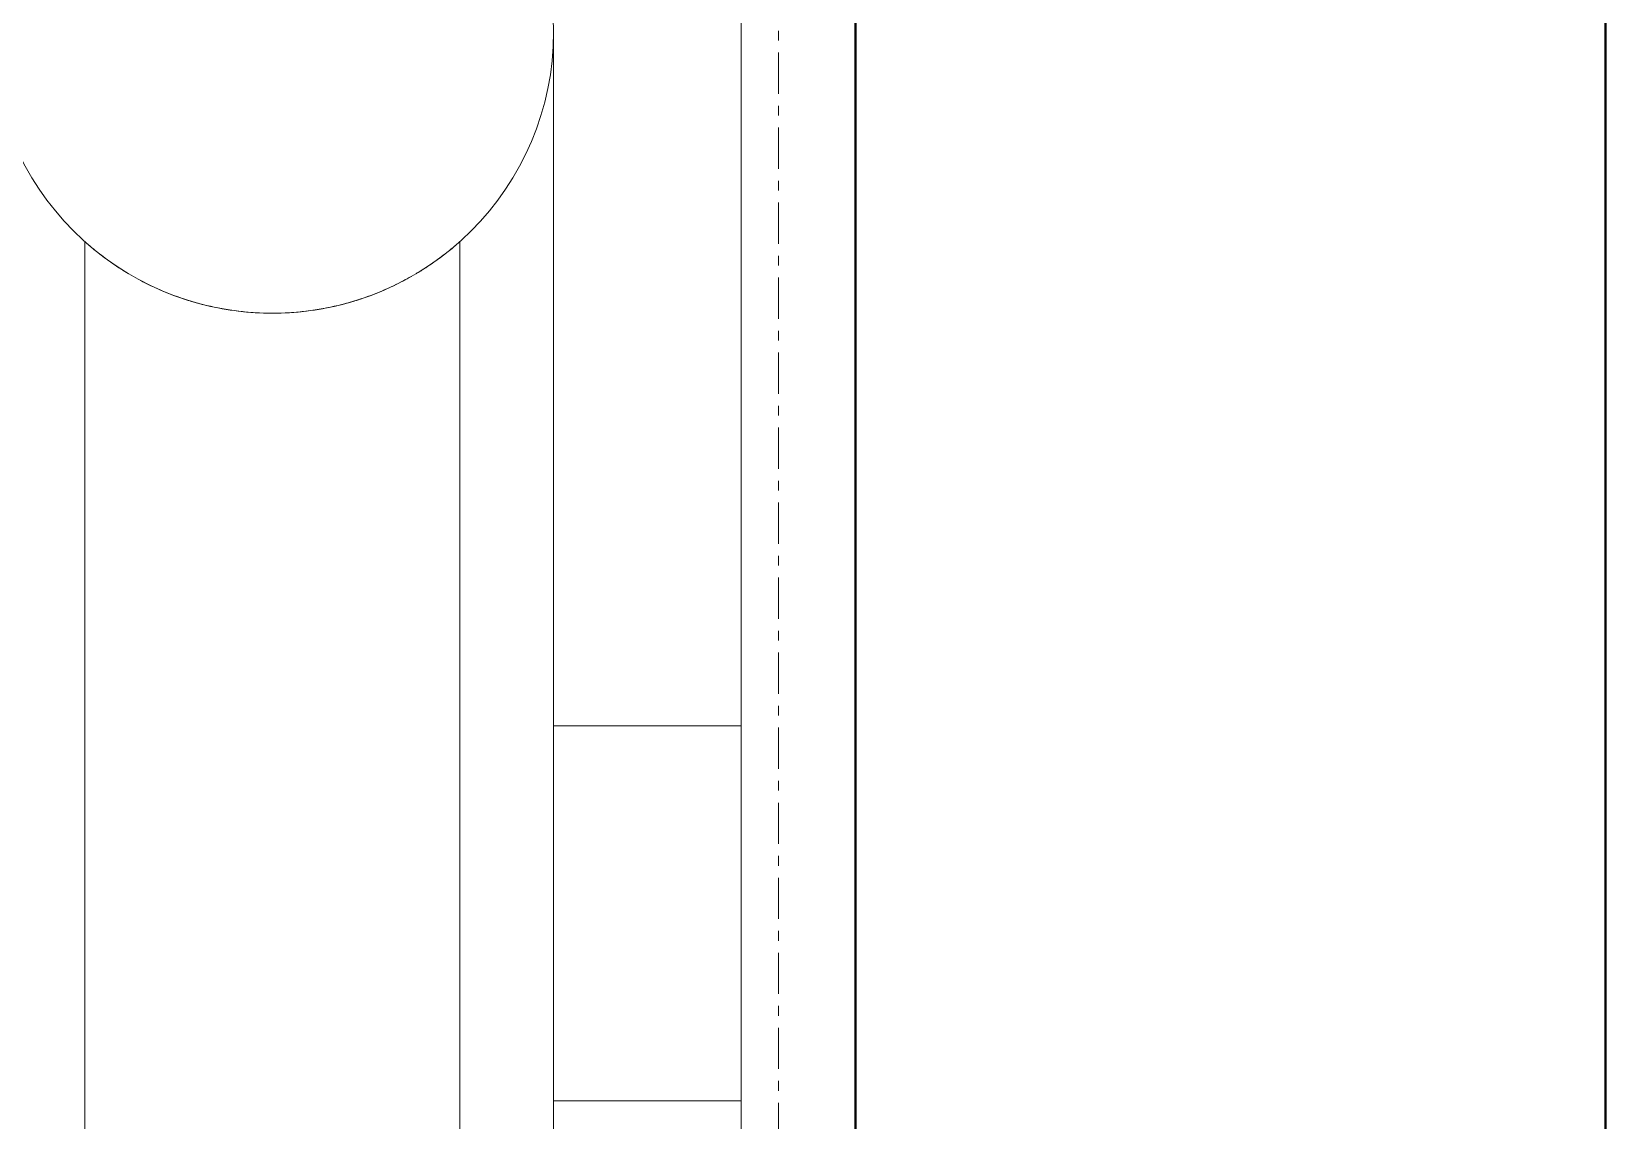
# Model space of a CAD drawing. Header units: millimetres. Extents: x -153298 to 620751, y -313239 to 250031.
# Drawn here: x 134023.3 to 134233.2, y -293879.4 to -293734.2 of the extents above; entities that cross this region are included whole.
import ezdxf

# ---------------------------------------------------------------- set-up
doc = ezdxf.new("R2010")
doc.units = ezdxf.units.MM
doc.linetypes.add('DPA_Grid _ Level 100', pattern=[10, 5.5, -1.6, 1.3, -1.6])
for name, color, linetype, lineweight in [('A-FLOR-HRAL', 7, 'Continuous', 25), ('A-GLAZ-CWMG', 7, 'Continuous', 35), ('S-GRID', 7, 'Continuous', 0)]:
    doc.layers.add(name, color=color, linetype=linetype, lineweight=lineweight)

# ---------------------------------------------------------------- blocks, each defined once
blk = doc.blocks.new('Railing - RL7_Baluster Post-V25-2120-01 ENTRANCE 1 SECTION A')
at = {"layer": 'A-FLOR-HRAL', "color": 7, "lineweight": 9}
for p, q in [((-849132.37, 103600), (-849132.37, 102500)), ((-849132.37, 102500), (-849132.37, 103600))]:
    blk.add_line(p, q, dxfattribs=at)
blk = doc.blocks.new('Railing - RL7_Baluster Post-V28-2120-01 ENTRANCE 1 SECTION A')
at = {"layer": 'A-FLOR-HRAL', "color": 7, "lineweight": 9}
for p, q in [((-849132.37, 103600), (-849132.37, 102500)), ((-849132.37, 102500), (-849132.37, 103600))]:
    blk.add_line(p, q, dxfattribs=at)
blk = doc.blocks.new('Railing - RL7_Baluster Post-V29-2120-01 ENTRANCE 1 SECTION A')
at = {"layer": 'A-FLOR-HRAL', "color": 7, "lineweight": 9}
blk.add_line((-849132.37, 102500), (-849132.37, 103600), dxfattribs=at)
blk.add_line((-849132.37, 102500), (-849132.37, 103600), dxfattribs=at)
blk = doc.blocks.new('Railing - Railing-6650173-2120-01 ENTRANCE 1 SECTION A')
at = {"layer": 'A-FLOR-HRAL', "color": 7, "lineweight": 9}
for p, q in [((-849132.37, 102620), (-849157.38, 102620)), ((-849132.37, 102620), (-849132.37, 102570)), ((-849132.37, 102620), (-849132.37, 102570)), ((-849132.37, 102570), (-849157.43, 102570))]:
    blk.add_line(p, q, dxfattribs=at)
at = {"color": 7}
for name in ['Railing - RL7_Baluster Post-V25-2120-01 ENTRANCE 1 SECTION A', 'Railing - RL7_Baluster Post-V25-2120-01 ENTRANCE 1 SECTION A', 'Railing - RL7_Baluster Post-V25-2120-01 ENTRANCE 1 SECTION A', 'Railing - RL7_Baluster Post-V25-2120-01 ENTRANCE 1 SECTION A', 'Railing - RL7_Baluster Post-V28-2120-01 ENTRANCE 1 SECTION A', 'Railing - RL7_Baluster Post-V29-2120-01 ENTRANCE 1 SECTION A']:
    blk.add_blockref(name, (0, 0), dxfattribs=at)
blk = doc.blocks.new('Rectangular Mullion - Mullion_H-Beam-17948301-2120-01 ENTRANCE 1 SECTION A')
at = {"layer": 'A-GLAZ-CWMG', "color": 7}
for p, q in [((-849117.13, 103450), (-849117.13, 101450)), ((-849117.1, 101450), (-849117.1, 103450)), ((-849017.13, 103450), (-849017.13, 101350)), ((-849017.1, 103450), (-849017.1, 101350))]:
    blk.add_line(p, q, dxfattribs=at)
blk = doc.blocks.new('Railing - 2800 _L_-10729080-2120-01 ENTRANCE 1 SECTION A')
at = {"layer": 'A-FLOR-HRAL', "color": 7, "lineweight": 9}
for p, q in [((-849219.87, 102684.49), (-849219.87, 102508.5)), ((-849169.87, 102508.5), (-849169.87, 102684.49)), ((-849219.87, 102670.49), (-849219.87, 102508.5)), ((-849169.87, 102508.5), (-849169.87, 102670.62))]:
    blk.add_line(p, q, dxfattribs=at)
at = {"layer": 'A-FLOR-HRAL', "color": 7, "lineweight": 9, "flags": 128}
for points in [[(-849157.37, 102708.06), (-849157.37, 102706.89), (-849157.37, 102705.59), (-849157.37, 102704.17), (-849157.37, 102702.61), (-849157.37, 102700.93), (-849157.37, 102699.13), (-849157.37, 102697.22), (-849157.37, 102695.18), (-849157.37, 102693.04), (-849157.37, 102690.78), (-849157.37, 102688.42), (-849157.37, 102685.96), (-849157.37, 102683.4), (-849157.37, 102680.75), (-849157.37, 102678.01), (-849157.37, 102675.18), (-849157.37, 102672.28), (-849157.37, 102669.29), (-849157.37, 102666.24), (-849157.37, 102663.12), (-849157.37, 102659.94)], [(-849157.37, 102659.83), (-849157.37, 102656.71), (-849157.37, 102653.42), (-849157.37, 102650.09), (-849157.37, 102646.72), (-849157.37, 102643.31), (-849157.37, 102639.87), (-849157.37, 102636.41), (-849157.37, 102632.93), (-849157.37, 102629.44), (-849157.37, 102625.94)]]:
    blk.add_lwpolyline(points, dxfattribs=at)
at = {"layer": 'A-FLOR-HRAL', "color": 7, "lineweight": 18}
for start, end in [(90, 270), (270, 90)]:
    blk.add_arc((-849194.87, 102712.5), 37.5, start, end, dxfattribs=at)
at = {"layer": 'A-FLOR-HRAL', "color": 7, "lineweight": 9}
for points, knots in [([(-849216.46, 102681.84), (-849216.81, 102682.08), (-849217.46, 102682.56), (-849218.62, 102683.46), (-849219.33, 102684.07), (-849219.63, 102684.34), (-849219.78, 102684.47), (-849219.86, 102684.54), (-849219.77, 102684.45), (-849219.51, 102684.22), (-849219.03, 102683.81), (-849218.33, 102683.24), (-849217.46, 102682.56), (-849216.48, 102681.84), (-849215.43, 102681.13), (-849214.64, 102680.63), (-849214.27, 102680.41)], [0.3333333, 0.3333333, 0.3333333, 0.3333333, 0.3611111, 0.3888889, 0.4444444, 0.4583333, 0.4722222, 0.5, 0.5277778, 0.5555556, 0.5833333, 0.6111111, 0.6388889, 0.6666667, 0.6944444, 0.717401, 0.717401, 0.717401, 0.717401]), ([(-849175.47, 102680.41), (-849175.1, 102680.63), (-849174.32, 102681.13), (-849173.27, 102681.84), (-849172.29, 102682.56), (-849171.13, 102683.46), (-849170.42, 102684.06), (-849170.11, 102684.34), (-849169.96, 102684.47), (-849169.89, 102684.54), (-849169.98, 102684.45), (-849170.24, 102684.22), (-849170.72, 102683.81), (-849171.42, 102683.24), (-849172.28, 102682.56), (-849172.94, 102682.08), (-849173.29, 102681.84)], [0.282599, 0.282599, 0.282599, 0.282599, 0.3055556, 0.3333333, 0.3611111, 0.3888889, 0.4444444, 0.4583333, 0.4722222, 0.5, 0.5277778, 0.5555556, 0.5833333, 0.6111111, 0.6388889, 0.6666667, 0.6666667, 0.6666667, 0.6666667]), ([(-849212.46, 102679.38), (-849212, 102679.14), (-849210.49, 102678.37), (-849207.64, 102677.17), (-849203.69, 102675.97), (-849199.46, 102675.2), (-849196.43, 102675), (-849194.87, 102675)], [0.7527576, 0.7527576, 0.7527576, 0.7527576, 0.7777778, 0.8333333, 0.8888889, 0.9444444, 1, 1, 1, 1]), ([(-849194.87, 102675), (-849193.32, 102675), (-849190.28, 102675.2), (-849186.06, 102675.97), (-849182.1, 102677.17), (-849178.88, 102678.53), (-849177.07, 102679.48), (-849176.34, 102679.9)], [0, 0, 0, 0, 0.0555556, 0.1111111, 0.1666667, 0.2222222, 0.2653207, 0.2653207, 0.2653207, 0.2653207])]:
    blk.add_open_spline(points, degree=3, knots=knots, dxfattribs=at)
for points in [[(-849214.04, 102680.27), (-849214.5, 102680.54), (-849215.37, 102681.08), (-849216.11, 102681.59), (-849216.46, 102681.84)], [(-849173.29, 102681.84), (-849173.64, 102681.59), (-849174.38, 102681.08), (-849175.25, 102680.54), (-849175.71, 102680.27)], [(-849211.06, 102678.67), (-849211.54, 102678.9), (-849212.01, 102679.14), (-849212.46, 102679.38)], [(-849203.64, 102676.04), (-849205.01, 102676.37), (-849207.65, 102677.17), (-849209.98, 102678.15), (-849211.06, 102678.67)], [(-849178.69, 102678.67), (-849179.77, 102678.15), (-849182.1, 102677.17), (-849184.74, 102676.37), (-849186.1, 102676.04)], [(-849176.33, 102679.9), (-849177.07, 102679.48), (-849177.86, 102679.07), (-849178.69, 102678.67)], [(-849204.21, 102676.18), (-849204.94, 102676.37), (-849205.66, 102676.58), (-849206.36, 102676.8)], [(-849206.36, 102676.8), (-849205.66, 102676.58), (-849204.94, 102676.37), (-849204.21, 102676.18)], [(-849194.87, 102675), (-849196.43, 102675), (-849199.47, 102675.2), (-849202.28, 102675.71), (-849203.64, 102676.04)], [(-849186.1, 102676.04), (-849187.47, 102675.71), (-849190.28, 102675.2), (-849193.32, 102675), (-849194.87, 102675)], [(-849185.54, 102676.18), (-849184.81, 102676.37), (-849184.09, 102676.58), (-849183.39, 102676.8)], [(-849183.38, 102676.8), (-849184.08, 102676.58), (-849184.8, 102676.37), (-849185.54, 102676.18)]]:
    blk.add_open_spline(points, degree=3, dxfattribs=at)
blk = doc.blocks.new('Railing - 2800 _L_-V381-2120-01 ENTRANCE 1 SECTION A')
at = {"layer": 'A-FLOR-HRAL', "color": 7, "lineweight": 9}
for p, q in [((-849219.87, 102684.49), (-849219.87, 102508.5)), ((-849219.87, 102684.49), (-849219.87, 102508.5)), ((-849169.87, 102508.5), (-849169.87, 102684.49)), ((-849169.87, 102508.5), (-849169.87, 102684.49)), ((-849157.37, 101453.2), (-849157.37, 102625))]:
    blk.add_line(p, q, dxfattribs=at)
at = {"layer": 'A-FLOR-HRAL', "color": 7, "lineweight": 9, "flags": 128}
blk.add_lwpolyline([(-849157.37, 102712.22), (-849157.37, 102711.87), (-849157.37, 102711.38), (-849157.37, 102710.76), (-849157.37, 102709.99), (-849157.37, 102709.09), (-849157.37, 102708.06), (-849157.37, 102706.89), (-849157.37, 102705.59), (-849157.37, 102704.17), (-849157.37, 102702.61), (-849157.37, 102700.93), (-849157.37, 102699.13), (-849157.37, 102697.22), (-849157.37, 102695.18), (-849157.37, 102693.04), (-849157.37, 102690.78), (-849157.37, 102688.42), (-849157.37, 102685.96), (-849157.37, 102683.4), (-849157.37, 102680.75), (-849157.37, 102678.01), (-849157.37, 102675.18), (-849157.37, 102672.28), (-849157.37, 102669.29), (-849157.37, 102666.24), (-849157.37, 102663.12), (-849157.37, 102659.94), (-849157.37, 102656.71), (-849157.37, 102653.42), (-849157.37, 102650.09), (-849157.37, 102646.72), (-849157.37, 102643.31), (-849157.37, 102639.87), (-849157.37, 102636.41), (-849157.37, 102632.93), (-849157.37, 102629.44), (-849157.37, 102625.94), (-849157.37, 102625)], dxfattribs=at)
at = {"layer": 'A-FLOR-HRAL', "color": 7, "lineweight": 18}
for start, end in [(90, 270), (270, 90)]:
    blk.add_arc((-849194.87, 102712.5), 37.5, start, end, dxfattribs=at)
at = {"layer": 'A-FLOR-HRAL', "color": 7, "lineweight": 9}
for points, knots in [([(-849216.46, 102681.84), (-849216.81, 102682.08), (-849217.46, 102682.56), (-849218.62, 102683.46), (-849219.33, 102684.07), (-849219.63, 102684.34), (-849219.78, 102684.47), (-849219.86, 102684.54), (-849219.77, 102684.45), (-849219.51, 102684.22), (-849219.03, 102683.81), (-849218.33, 102683.24), (-849217.46, 102682.56), (-849216.48, 102681.84), (-849215.43, 102681.13), (-849214.64, 102680.63), (-849214.27, 102680.41)], [0.3333333, 0.3333333, 0.3333333, 0.3333333, 0.3611111, 0.3888889, 0.4444444, 0.4583333, 0.4722222, 0.5, 0.5277778, 0.5555556, 0.5833333, 0.6111111, 0.6388889, 0.6666667, 0.6944444, 0.717401, 0.717401, 0.717401, 0.717401]), ([(-849216.46, 102681.84), (-849216.81, 102682.08), (-849217.46, 102682.56), (-849218.62, 102683.46), (-849219.33, 102684.07), (-849219.63, 102684.34), (-849219.78, 102684.47), (-849219.86, 102684.54), (-849219.77, 102684.45), (-849219.51, 102684.22), (-849219.03, 102683.81), (-849218.33, 102683.24), (-849217.46, 102682.56), (-849216.48, 102681.84), (-849215.43, 102681.13), (-849214.64, 102680.63), (-849214.27, 102680.41)], [0.3333333, 0.3333333, 0.3333333, 0.3333333, 0.3611111, 0.3888889, 0.4444444, 0.4583333, 0.4722222, 0.5, 0.5277778, 0.5555556, 0.5833333, 0.6111111, 0.6388889, 0.6666667, 0.6944444, 0.717401, 0.717401, 0.717401, 0.717401]), ([(-849175.47, 102680.41), (-849175.1, 102680.63), (-849174.32, 102681.13), (-849173.27, 102681.84), (-849172.29, 102682.56), (-849171.13, 102683.46), (-849170.42, 102684.06), (-849170.11, 102684.34), (-849169.96, 102684.47), (-849169.89, 102684.54), (-849169.98, 102684.45), (-849170.24, 102684.22), (-849170.72, 102683.81), (-849171.42, 102683.24), (-849172.28, 102682.56), (-849172.94, 102682.08), (-849173.29, 102681.84)], [0.282599, 0.282599, 0.282599, 0.282599, 0.3055556, 0.3333333, 0.3611111, 0.3888889, 0.4444444, 0.4583333, 0.4722222, 0.5, 0.5277778, 0.5555556, 0.5833333, 0.6111111, 0.6388889, 0.6666667, 0.6666667, 0.6666667, 0.6666667]), ([(-849175.47, 102680.41), (-849175.1, 102680.63), (-849174.32, 102681.13), (-849173.27, 102681.84), (-849172.29, 102682.56), (-849171.13, 102683.46), (-849170.42, 102684.06), (-849170.11, 102684.34), (-849169.96, 102684.47), (-849169.89, 102684.54), (-849169.98, 102684.45), (-849170.24, 102684.22), (-849170.72, 102683.81), (-849171.42, 102683.24), (-849172.28, 102682.56), (-849172.94, 102682.08), (-849173.29, 102681.84)], [0.282599, 0.282599, 0.282599, 0.282599, 0.3055556, 0.3333333, 0.3611111, 0.3888889, 0.4444444, 0.4583333, 0.4722222, 0.5, 0.5277778, 0.5555556, 0.5833333, 0.6111111, 0.6388889, 0.6666667, 0.6666667, 0.6666667, 0.6666667]), ([(-849212.46, 102679.38), (-849212, 102679.14), (-849210.49, 102678.37), (-849207.64, 102677.17), (-849203.69, 102675.97), (-849199.46, 102675.2), (-849196.43, 102675), (-849194.87, 102675)], [0.7527576, 0.7527576, 0.7527576, 0.7527576, 0.7777778, 0.8333333, 0.8888889, 0.9444444, 1, 1, 1, 1]), ([(-849212.46, 102679.38), (-849212, 102679.14), (-849210.49, 102678.37), (-849207.64, 102677.17), (-849203.69, 102675.97), (-849199.46, 102675.2), (-849196.43, 102675), (-849194.87, 102675)], [0.7527576, 0.7527576, 0.7527576, 0.7527576, 0.7777778, 0.8333333, 0.8888889, 0.9444444, 1, 1, 1, 1]), ([(-849194.87, 102675), (-849193.32, 102675), (-849190.28, 102675.2), (-849186.06, 102675.97), (-849182.1, 102677.17), (-849178.88, 102678.53), (-849177.07, 102679.48), (-849176.34, 102679.9)], [0, 0, 0, 0, 0.0555556, 0.1111111, 0.1666667, 0.2222222, 0.2653207, 0.2653207, 0.2653207, 0.2653207]), ([(-849194.87, 102675), (-849193.32, 102675), (-849190.28, 102675.2), (-849186.06, 102675.97), (-849182.1, 102677.17), (-849178.88, 102678.53), (-849177.07, 102679.48), (-849176.34, 102679.9)], [0, 0, 0, 0, 0.0555556, 0.1111111, 0.1666667, 0.2222222, 0.2653207, 0.2653207, 0.2653207, 0.2653207])]:
    blk.add_open_spline(points, degree=3, knots=knots, dxfattribs=at)
for points in [[(-849214.04, 102680.27), (-849214.5, 102680.54), (-849215.37, 102681.08), (-849216.11, 102681.59), (-849216.46, 102681.84)], [(-849214.04, 102680.27), (-849214.5, 102680.54), (-849215.37, 102681.08), (-849216.11, 102681.59), (-849216.46, 102681.84)], [(-849173.29, 102681.84), (-849173.64, 102681.59), (-849174.38, 102681.08), (-849175.25, 102680.54), (-849175.71, 102680.27)], [(-849173.29, 102681.84), (-849173.64, 102681.59), (-849174.38, 102681.08), (-849175.25, 102680.54), (-849175.71, 102680.27)], [(-849211.06, 102678.67), (-849211.54, 102678.9), (-849212.01, 102679.14), (-849212.46, 102679.38)], [(-849211.06, 102678.67), (-849211.54, 102678.9), (-849212.01, 102679.14), (-849212.46, 102679.38)], [(-849203.64, 102676.04), (-849205.01, 102676.37), (-849207.65, 102677.17), (-849209.98, 102678.15), (-849211.06, 102678.67)], [(-849203.64, 102676.04), (-849205.01, 102676.37), (-849207.65, 102677.17), (-849209.98, 102678.15), (-849211.06, 102678.67)], [(-849178.69, 102678.67), (-849179.77, 102678.15), (-849182.1, 102677.17), (-849184.74, 102676.37), (-849186.1, 102676.04)], [(-849178.69, 102678.67), (-849179.77, 102678.15), (-849182.1, 102677.17), (-849184.74, 102676.37), (-849186.1, 102676.04)], [(-849176.33, 102679.9), (-849177.07, 102679.48), (-849177.86, 102679.07), (-849178.69, 102678.67)], [(-849176.33, 102679.9), (-849177.07, 102679.48), (-849177.86, 102679.07), (-849178.69, 102678.67)], [(-849194.87, 102675), (-849196.43, 102675), (-849199.47, 102675.2), (-849202.28, 102675.71), (-849203.64, 102676.04)], [(-849194.87, 102675), (-849196.43, 102675), (-849199.47, 102675.2), (-849202.28, 102675.71), (-849203.64, 102676.04)], [(-849186.1, 102676.04), (-849187.47, 102675.71), (-849190.28, 102675.2), (-849193.32, 102675), (-849194.87, 102675)], [(-849186.1, 102676.04), (-849187.47, 102675.71), (-849190.28, 102675.2), (-849193.32, 102675), (-849194.87, 102675)]]:
    blk.add_open_spline(points, degree=3, dxfattribs=at)
blk = doc.blocks.new('Railing - Railing-17921675-2120-01 ENTRANCE 1 SECTION A')
at = {"color": 7}
for name in ['Railing - 2800 _L_-10729080-2120-01 ENTRANCE 1 SECTION A', 'Railing - 2800 _L_-V381-2120-01 ENTRANCE 1 SECTION A']:
    blk.add_blockref(name, (0, 0), dxfattribs=at)

msp = doc.modelspace()

# ---------------------------------------------------------------- linework, layer by layer
at = {"layer": 'S-GRID', "color": 7, "linetype": 'DPA_Grid _ Level 100'}
msp.add_line((134122.88, -309692.5036), (134122.88, -276432.3847), dxfattribs=at)

# ---------------------------------------------------------------- block references
at = {"layer": 'A-FLOR-HRAL', "color": 7, "lineweight": 9}
for name in ['Railing - Railing-6650173-2120-01 ENTRANCE 1 SECTION A', 'Railing - Railing-17921675-2120-01 ENTRANCE 1 SECTION A']:
    msp.add_blockref(name, (983250.2539, -396446.753), dxfattribs=at)
at = {"layer": 'A-GLAZ-CWMG', "color": 7}
msp.add_blockref('Rectangular Mullion - Mullion_H-Beam-17948301-2120-01 ENTRANCE 1 SECTION A', (983250.2539, -396446.753), dxfattribs=at)

doc.saveas('drawing.dxf')
